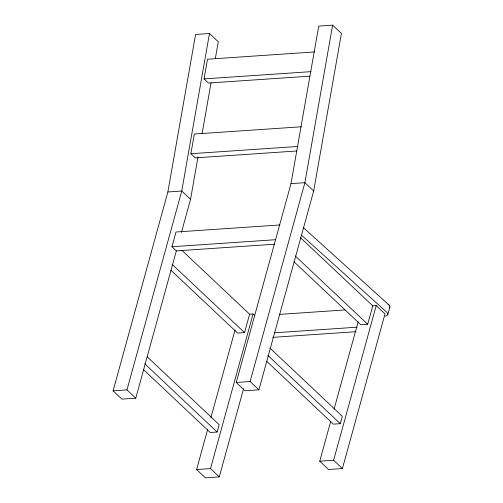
<?xml version="1.0" encoding="UTF-8"?>
<svg xmlns="http://www.w3.org/2000/svg" width="503" height="503" viewBox="0 0 503 503"><rect width="100%" height="100%" fill="white"/><g stroke="black" fill="none" stroke-linecap="round" stroke-linejoin="round"><path stroke-width="0.75" d="M279.794 224.967L176 232.009L171.944 246.74L176.339 250.884L135.766 398.181L121.883 399.124L113.093 390.837L167.864 191.989L195.598 34.449L209.481 33.506L218.271 41.793L215.284 58.782M209.481 33.506L181.753 191.046L126.976 389.894L135.766 398.181M296.726 150.988L195.277 157.873L190.882 153.729L194.347 134.037L301.259 126.781M309.898 76.16L208.449 83.045L204.055 78.902L207.519 59.209L314.432 51.954M181.432 232.399L190.543 199.333L198.019 156.861M202.093 133.691L211.065 82.725M291.004 183.626L318.739 26.093L332.621 25.15L341.411 33.437L313.683 190.97L258.907 389.819L245.024 390.762L236.234 382.475L291.004 183.626L304.887 182.683L313.683 190.97M332.621 25.15L304.887 182.683L250.117 381.532L258.907 389.819M243.59 388.637L219.277 476.907L205.394 477.85L196.604 469.563L207.613 429.575M210.939 417.509L235.046 329.993M143.481 369.592L210.216 432.505L217.158 432.033L219.189 424.67L147.322 356.916M170.869 270.168L237.605 333.08L244.546 332.609L249.614 314.193L181.74 250.205M219.277 476.907L210.487 468.62L253.084 313.96L249.614 314.193M300.316 237.548L372.754 305.837L376.225 305.604L385.015 313.891L342.417 468.551L328.534 469.494L319.745 461.207L330.754 421.218M334.08 409.146L358.186 321.631M266.621 361.229L333.357 424.142L340.298 423.671L342.329 416.308L269.891 348.019M294.01 261.805L360.739 324.718L367.687 324.246L372.754 305.837M342.417 468.551L333.627 460.264L376.225 305.604M387.876 314.318L389.907 306.956M385.147 316.104L385.575 316.041A7.388 3.181 15.4 0 0 387.297 312.709L301.511 235.159M204.055 78.902L310.967 71.646M190.882 153.729L297.795 146.474M167.864 191.989L181.753 191.046L190.543 199.333M171.944 246.74L275.738 239.692M176.339 250.884L274.669 244.207M279.479 314.388L345.033 309.942M274.405 332.804L357.13 327.189M272.557 337.368L356.061 331.703M113.093 390.837L126.976 389.894M236.234 382.475L250.117 381.532M196.604 469.563L210.487 468.62M319.745 461.207L333.627 460.264M388.146 304.227L389.322 305.34A7.388 3.181 15.4 0 1 389.448 307.836M303.535 227.796L389.064 305.063M295.248 255.958L367.687 324.246M253.084 313.96L254.738 315.513M172.108 264.32L244.546 332.609M267.86 355.382L340.298 423.671M144.719 363.744L217.158 432.033"/></g></svg>
